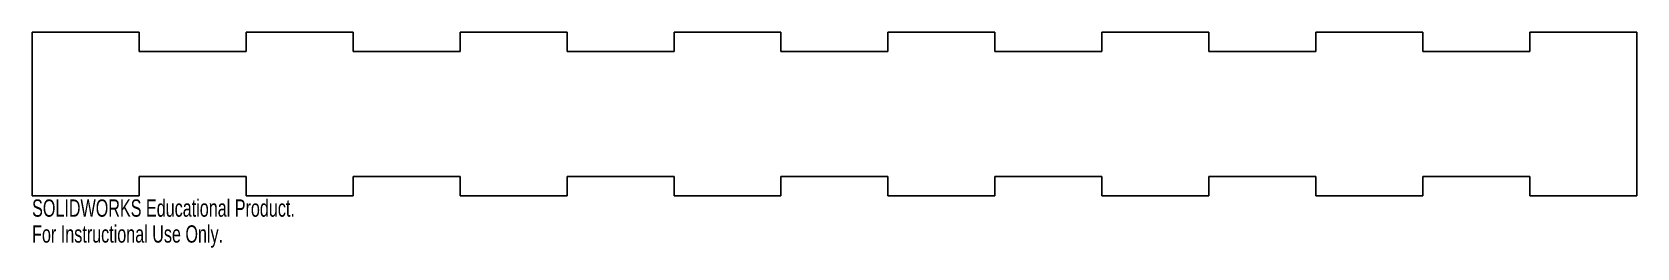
# Model space of a CAD drawing. Header units: millimetres. Extents: x 161 to 611, y -38 to 22.
import ezdxf

# ---------------------------------------------------------------- set-up
doc = ezdxf.new("R2010")
doc.units = ezdxf.units.MM
doc.styles.add('SLDTEXTSTYLE0', font='TXT', dxfattribs={"width": 0.7})

msp = doc.modelspace()

# ---------------------------------------------------------------- linework, layer by layer
at = {"color": 7, "linetype": 'Continuous', "lineweight": 25}
for p, q in [((160.66, 22.15), (160.66, -23.65)), ((190.66, 22.15), (160.66, 22.15)), ((190.66, 16.75), (190.66, 22.15)), ((250.66, 22.15), (220.66, 22.15)), ((220.66, 22.15), (220.66, 16.75)), ((250.66, 16.75), (250.66, 22.15)), ((310.66, 22.15), (280.66, 22.15)), ((280.66, 22.15), (280.66, 16.75)), ((310.66, 16.75), (310.66, 22.15)), ((370.66, 22.15), (340.66, 22.15)), ((340.66, 22.15), (340.66, 16.75)), ((370.66, 16.75), (370.66, 22.15)), ((430.66, 22.15), (400.66, 22.15)), ((400.66, 22.15), (400.66, 16.75)), ((430.66, 16.75), (430.66, 22.15)), ((490.66, 22.15), (460.66, 22.15)), ((460.66, 22.15), (460.66, 16.75)), ((490.66, 16.75), (490.66, 22.15)), ((550.66, 22.15), (520.66, 22.15)), ((520.66, 22.15), (520.66, 16.75)), ((550.66, 16.75), (550.66, 22.15)), ((610.66, 22.15), (580.66, 22.15)), ((580.66, 22.15), (580.66, 16.75)), ((610.66, -23.65), (610.66, 22.15)), ((220.66, 16.75), (190.66, 16.75)), ((280.66, 16.75), (250.66, 16.75)), ((340.66, 16.75), (310.66, 16.75)), ((400.66, 16.75), (370.66, 16.75)), ((460.66, 16.75), (430.66, 16.75)), ((520.66, 16.75), (490.66, 16.75)), ((580.66, 16.75), (550.66, 16.75)), ((190.66, -23.65), (190.66, -18.25)), ((190.66, -18.25), (220.66, -18.25)), ((220.66, -18.25), (220.66, -23.65)), ((250.66, -23.65), (250.66, -18.25)), ((250.66, -18.25), (280.66, -18.25)), ((280.66, -18.25), (280.66, -23.65)), ((310.66, -23.65), (310.66, -18.25)), ((310.66, -18.25), (340.66, -18.25)), ((340.66, -18.25), (340.66, -23.65)), ((370.66, -23.65), (370.66, -18.25)), ((370.66, -18.25), (400.66, -18.25)), ((400.66, -18.25), (400.66, -23.65)), ((430.66, -23.65), (430.66, -18.25)), ((430.66, -18.25), (460.66, -18.25)), ((460.66, -18.25), (460.66, -23.65)), ((490.66, -23.65), (490.66, -18.25)), ((490.66, -18.25), (520.66, -18.25)), ((520.66, -18.25), (520.66, -23.65)), ((550.66, -23.65), (550.66, -18.25)), ((550.66, -18.25), (580.66, -18.25)), ((580.66, -18.25), (580.66, -23.65)), ((160.66, -23.65), (190.66, -23.65)), ((220.66, -23.65), (250.66, -23.65)), ((280.66, -23.65), (310.66, -23.65)), ((340.66, -23.65), (370.66, -23.65)), ((400.66, -23.65), (430.66, -23.65)), ((460.66, -23.65), (490.66, -23.65)), ((520.66, -23.65), (550.66, -23.65)), ((580.66, -23.65), (610.66, -23.65))]:
    msp.add_line(p, q, dxfattribs=at)

# ---------------------------------------------------------------- texts
at = {"color": 7, "linetype": 'Continuous', "char_height": 4.8336, "attachment_point": 1, "style": 'SLDTEXTSTYLE0'}
for s, insert in [('SOLIDWORKS Educational Product.', (160.66, -24.67)), ('For Instructional Use Only.', (160.66, -31.92))]:
    msp.add_mtext(s, dxfattribs=dict(at, insert=insert))

doc.saveas('drawing.dxf')
